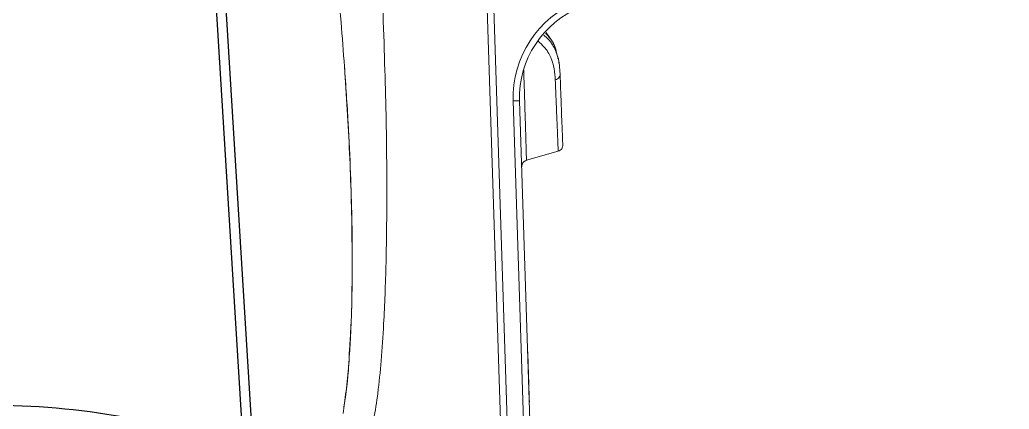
# Model space of a CAD drawing. Extents: x 6016 to 8231, y -443 to 1874.
# Drawn here: x 6473.7 to 6625.9, y 292.2 to 352.2 of the extents above; entities that cross this region are included whole.
import ezdxf

# ---------------------------------------------------------------- set-up
doc = ezdxf.new("R2010")
doc.units = 0
doc.header["$LTSCALE"] = 20
doc.header["$MEASUREMENT"] = 0
doc.linetypes.add('CENTER', pattern=[2, 1.25, -0.25, 0.25, -0.25])
doc.layers.get('0').update_dxf_attribs({"linetype": 'CONTINUOUS'})
doc.layers.add('1', color=7, linetype='CONTINUOUS')
doc.layers.add('____', color=7, linetype='CONTINUOUS')
doc.dimstyles.get("Standard").update_dxf_attribs({"dimtxt": 2.7, "dimasz": 2.5, "dimexe": 1.5, "dimexo": 1.5, "dimgap": 1.5, "dimtad": 1, "dimdec": 0, "dimlfac": 10, "dimzin": 0, "dimdsep": 46, "dimtxsty": 'Standard', "dimcen": 0, "dimclrt": 2, "dimadec": 0, "dimazin": 0, "dimtfac": 1, "dimtdec": 0, "dimtmove": 0, "dimatfit": 3, "dimfxl": 0, "dimtolj": 1, "dimtzin": 0, "dimarcsym": 0})

# ---------------------------------------------------------------- blocks, each defined once
blk = doc.blocks.new('A$C3419d009')
at = {"color": 7, "linetype": 'Continuous', "lineweight": 15}
for p, q in [((35.24, 432.28), (69.54, 285.45)), ((57.5, 348.07), (37.69, 432.85)), ((38.65, 433.07), (58.46, 348.29)), ((68.52, 285.22), (41.95, 398.92)), ((23.09, 379.1), (23.48, 377.92)), ((57.1, 357.42), (62.18, 357.33)), ((65.86, 342.64), (65.86, 343.4)), ((65.86, 342.64), (65.86, 343.4))]:
    blk.add_line(p, q, dxfattribs=at)
for centre, radius, start, end in [((73.9, 278.95), 71.04, 102.5545, 103.346), ((73.08, 351.71), 16, 193.1497, 263), ((73.06, 351.7), 15, 193.1497, 263)]:
    blk.add_arc(centre, radius, start, end, dxfattribs=at)
for points, knots in [([(47.91, 393.43), (48.06, 392.79), (48.36, 391.5), (48.76, 389.81), (49.09, 388.37), (49.36, 387.23), (49.55, 386.43), (49.65, 385.98), (49.66, 385.93), (49.67, 385.91)], [0, 0, 0, 0, 0.149974, 0.299933, 0.447933, 0.59592, 0.73993, 0.883934, 1, 1, 1, 1]), ([(39.89, 337.4), (39.29, 339.96), (38.11, 344.88), (36.25, 352.27), (34.3, 359.59), (32.45, 366.11), (30.8, 371.6), (29.27, 376.41), (27.62, 381.22), (25.91, 385.85), (24.66, 388.62), (24.1, 389.85)], [0, 0, 0, 0, 0.143772, 0.277075, 0.416554, 0.558199, 0.647427, 0.730183, 0.834072, 0.926007, 1, 1, 1, 1]), ([(20.17, 386.78), (20.68, 385.58), (21.76, 383.02), (22.65, 380.47), (23.12, 379.11)], [0, 0, 0, 0, 0.4668391, 1, 1, 1, 1]), ([(23.15, 379.03), (23.39, 378.3), (23.98, 376.54), (24.95, 373.46), (26.12, 369.48), (27.46, 364.6), (28.94, 358.81), (30.53, 352.12), (32.19, 344.5), (33.25, 339.11), (33.8, 336.26)], [0, 0, 0, 0, 0.0525829, 0.1259705, 0.2199612, 0.3345636, 0.4699711, 0.6260111, 0.8025203, 1, 1, 1, 1]), ([(23.48, 377.92), (23.79, 377), (24.82, 373.97), (26.31, 368.75), (28.61, 360.15), (31.19, 349.33), (32.93, 340.61), (33.8, 336.26)], [0, 0, 0, 0, 0.067504, 0.223358, 0.378873, 0.68959, 1, 1, 1, 1]), ([(57.1, 357.42), (56.99, 357.43), (56.76, 357.46), (56.47, 357.63), (56.27, 357.86), (56.18, 358.06), (56.15, 358.16), (56.14, 358.19)], [0, 0, 0, 0, 0.254665, 0.509322, 0.763995, 0.940093, 1, 1, 1, 1]), ([(64.58, 346.62), (64.33, 347.74), (63.82, 350), (63.22, 352.66), (62.74, 354.8), (62.41, 356.28), (62.21, 357.17), (62.19, 357.28), (62.18, 357.33)], [0, 0, 0, 0, 0.16462, 0.329782, 0.494938, 0.664502, 0.834091, 1, 1, 1, 1]), ([(63.16, 356.33), (63.16, 356.35), (63.16, 356.42), (63.13, 356.6), (63.03, 356.85), (62.81, 357.11), (62.51, 357.29), (62.29, 357.31), (62.18, 357.33)], [0, 0, 0, 0, 0.051573, 0.131524, 0.348649, 0.565758, 0.782885, 1, 1, 1, 1]), ([(63.16, 356.33), (63.17, 356.28), (63.19, 356.18), (63.39, 355.32), (63.71, 353.89), (64.19, 351.79), (64.79, 349.13), (65.31, 346.88), (65.56, 345.77)], [0, 0, 0, 0, 0.16608, 0.331253, 0.496402, 0.66589, 0.835386, 1, 1, 1, 1]), ([(65.56, 345.77), (65.54, 345.88), (65.51, 346.11), (65.29, 346.4), (64.97, 346.59), (64.71, 346.61), (64.58, 346.62)], [0, 0, 0, 0, 0.250003, 0.5, 0.749997, 1, 1, 1, 1]), ([(65.84, 343.1), (65.85, 343.13), (65.9, 343.66), (65.79, 344.64), (65.62, 345.5), (65.53, 345.93)], [0, 0, 0, 0, 0.030915, 0.515022, 1, 1, 1, 1]), ([(64.99, 339.27), (65.17, 339.62), (65.74, 340.67), (65.93, 341.83), (65.84, 342.54), (65.83, 342.64)], [0, 0, 0, 0, 0.302967, 0.909063, 1, 1, 1, 1]), ([(65.09, 339.2), (65.26, 339.61), (65.64, 340.53), (65.85, 341.56), (65.84, 342.13), (65.84, 342.22)], [0, 0, 0, 0, 0.408345, 0.902068, 1, 1, 1, 1]), ([(33.8, 336.26), (34.22, 334.01), (35.14, 329.15), (36.51, 321.32), (37.98, 312.41), (39.52, 302.42), (41.1, 291.34), (42.67, 279.16), (43.67, 270.67), (44.19, 266.24)], [0, 0, 0, 0, 0.096987, 0.209275, 0.336838, 0.479632, 0.637556, 0.810955, 1, 1, 1, 1]), ([(54.34, 267.26), (53.74, 270.5), (52.59, 276.79), (50.86, 285.89), (49.21, 294.37), (47.5, 302.84), (45.7, 311.43), (43.79, 320.3), (41.87, 328.93), (40.55, 334.6), (39.89, 337.4)], [0, 0, 0, 0, 0.138276, 0.267681, 0.388219, 0.499893, 0.629551, 0.756117, 0.879598, 1, 1, 1, 1])]:
    blk.add_open_spline(points, degree=3, knots=knots, dxfattribs=at)
at = {"color": 8, "linetype": 'Continuous', "lineweight": 15}
for points, knots in [([(19.78, 387.73), (20.66, 385.68), (21.88, 382.85), (22.83, 379.92), (23.09, 379.1)], [0, 0, 0, 0, 0.722054, 1, 1, 1, 1]), ([(57.1, 357.42), (57.1, 357.41), (57.1, 357.4), (57.17, 357.13), (57.41, 356.1), (57.83, 354.33), (58.4, 351.92), (59.09, 348.98), (59.71, 346.34), (60.15, 344.47), (60.29, 343.89)], [0, 0, 0, 0, 0.020156, 0.176366, 0.332548, 0.493138, 0.653735, 0.794958, 0.936184, 1, 1, 1, 1]), ([(63.56, 340.19), (63.8, 340.54), (64.46, 341.52), (64.87, 343.13), (64.91, 344.94), (64.69, 346.06), (64.58, 346.62)], [0, 0, 0, 0, 0.154695, 0.432425, 0.716789, 1, 1, 1, 1]), ([(65.79, 344.28), (65.81, 344.21), (65.91, 343.57), (65.83, 342.23), (65.46, 340.68), (64.83, 339.76), (64.65, 339.49)], [0, 0, 0, 0, 0.050039, 0.43891, 0.835225, 1, 1, 1, 1]), ([(65.8, 343.54), (65.81, 343.49), (65.86, 343.2), (65.84, 342.89), (65.81, 342.64)], [0, 0, 0, 0, 0.186586, 1, 1, 1, 1])]:
    blk.add_open_spline(points, degree=3, knots=knots, dxfattribs=at)
blk = doc.blocks.new('A$C10d46a05')
at = {"layer": '____'}
for p, q in [((252.23, 243.86), (262.07, 82.99)), ((263.61, 83.1), (253.77, 243.94))]:
    blk.add_line(p, q, dxfattribs=at)
at = {"xscale": -1, "rotation": 195}
blk.add_blockref('A$C3419d009', (156.88, 475.59), dxfattribs=at)
blk = doc.blocks.new('A$C1adc8491')
at = {"layer": '____'}
blk.add_arc((221.78, -12.55), 120, 80, 90, dxfattribs=at)

msp = doc.modelspace()

# ---------------------------------------------------------------- linework, layer by layer
at = {"layer": '1', "color": 1, "linetype": 'CENTER', "lineweight": 0, "ltscale": 2}
msp.add_arc((6496.32, 276.81), 471.92, 353.8255, 97.8765, dxfattribs=at)

# ---------------------------------------------------------------- block references
for name, p in [('A$C10d46a05', (6247.1, 185.41)), ('A$C1adc8491', (6247.1, 185.4))]:
    msp.add_blockref(name, p)

# ---------------------------------------------------------------- leaders
for points in [[(6365.84, 235.23), (6445.14, 422.88), (6659.95, 422.88)], [(6593.61, 202.95), (6633.26, 296.77), (6869.52, 296.77)]]:
    msp.add_leader(points, dimstyle='Standard', override={"dimtxt": 20, "dimasz": 20, "dimexe": 5, "dimgap": 10, "dimtad": 0, "dimlfac": 1, "dimzin": 12, "dimclrd": 3, "dimclre": 3, "dimazin": 2, "dimarcsym": 1})

doc.saveas('drawing.dxf')
